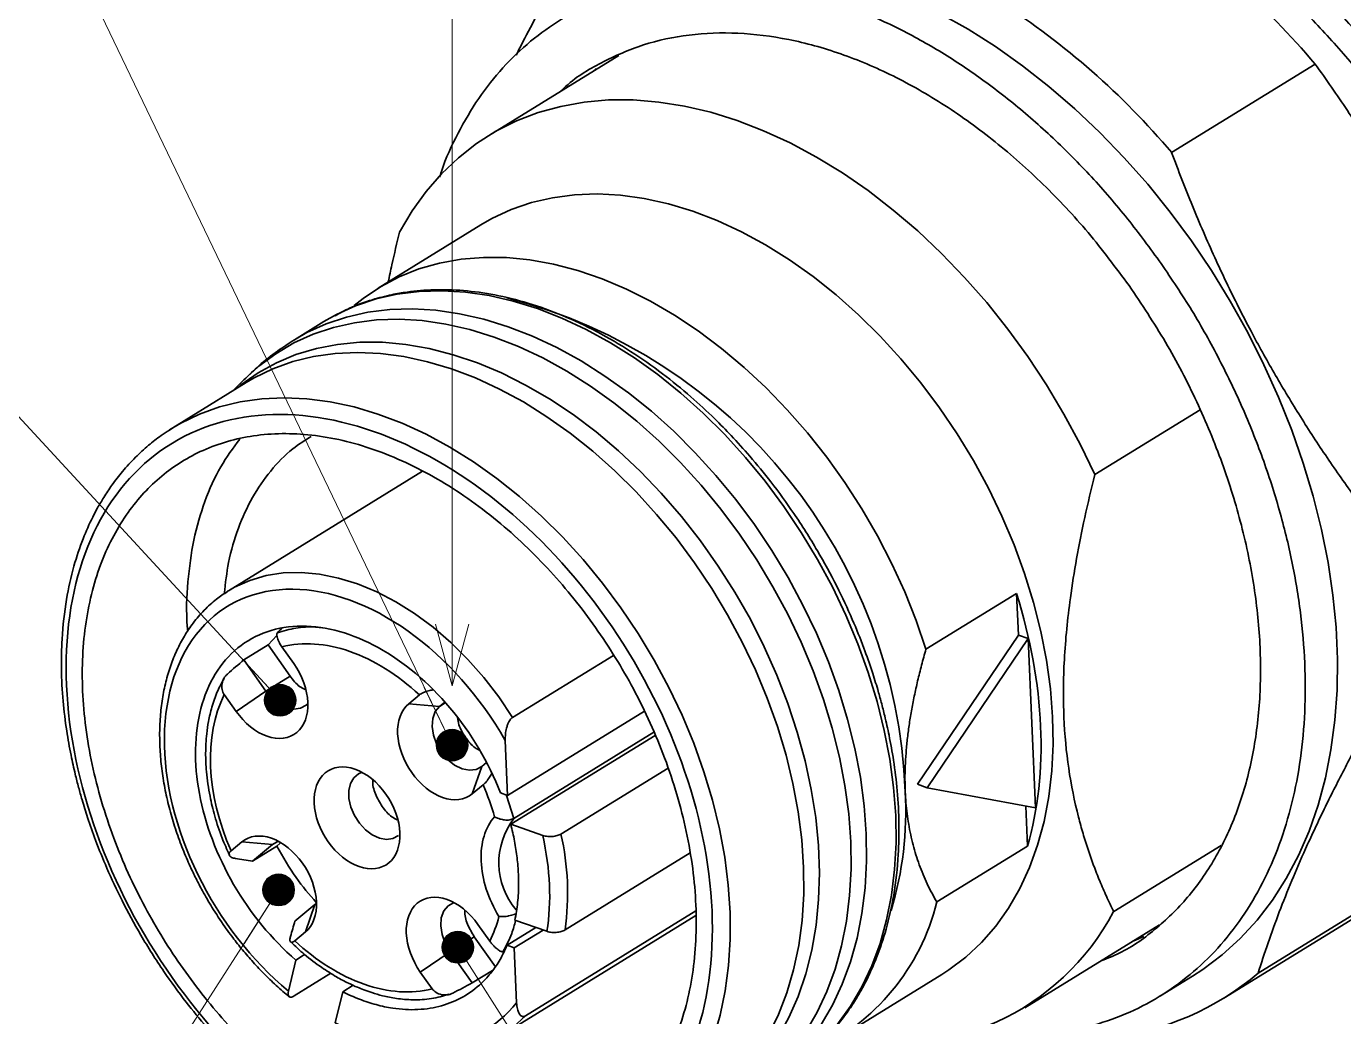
# Model space of a CAD drawing. Header units: millimetres. Extents: x 7 to 587, y 2 to 418.
# Drawn here: x 353.03 to 394.21, y 276.16 to 307.1 of the extents above; entities that cross this region are included whole.
import ezdxf

# ---------------------------------------------------------------- set-up
doc = ezdxf.new("R2010")
doc.units = ezdxf.units.MM
doc.layers.add('GR01_01', color=7, linetype='Continuous')

# ---------------------------------------------------------------- blocks, each defined once
blk = doc.blocks.new('BLKF036')
at = {"layer": 'GR01_01', "color": 3, "linetype": 'Continuous', "lineweight": 35}
for p, q in [((363.321, 298.37), (363.957, 298.583)), ((363.957, 298.583), (364.622, 298.732)), ((364.622, 298.732), (365.311, 298.818)), ((365.311, 298.818), (366.022, 298.839)), ((366.022, 298.839), (366.751, 298.795)), ((366.751, 298.795), (367.494, 298.687)), ((367.494, 298.687), (368.248, 298.515)), ((362.717, 298.095), (363.321, 298.37)), ((368.248, 298.515), (369.008, 298.281)), ((369.008, 298.281), (369.771, 297.984)), ((362.326, 297.873), (362.717, 298.095)), ((369.771, 297.984), (370.532, 297.627)), ((370.532, 297.627), (371.288, 297.212)), ((371.288, 297.212), (372.036, 296.741)), ((372.036, 296.741), (372.771, 296.216)), ((372.771, 296.216), (373.489, 295.639)), ((373.489, 295.639), (374.187, 295.014)), ((374.187, 295.014), (374.861, 294.344)), ((374.861, 294.344), (375.508, 293.632)), ((375.508, 293.632), (376.125, 292.883)), ((376.125, 292.883), (376.708, 292.099)), ((376.708, 292.099), (377.254, 291.285)), ((377.254, 291.285), (377.762, 290.444)), ((377.762, 290.444), (378.227, 289.582)), ((378.227, 289.582), (378.648, 288.703)), ((378.648, 288.703), (379.022, 287.81)), ((379.022, 287.81), (379.348, 286.909)), ((379.348, 286.909), (379.624, 286.004)), ((379.624, 286.004), (379.849, 285.101)), ((379.849, 285.101), (380.021, 284.202)), ((380.021, 284.202), (380.14, 283.314)), ((380.14, 283.314), (380.204, 282.44)), ((380.204, 282.44), (380.214, 281.585)), ((380.214, 281.585), (380.17, 280.753)), ((380.17, 280.753), (380.072, 279.949)), ((380.072, 279.949), (379.92, 279.177)), ((379.92, 279.177), (379.715, 278.44)), ((379.715, 278.44), (379.458, 277.742)), ((379.458, 277.742), (379.15, 277.088)), ((379.15, 277.088), (378.793, 276.479)), ((378.793, 276.479), (378.39, 275.92)), ((378.39, 275.92), (377.941, 275.414)), ((377.941, 275.414), (377.449, 274.962)), ((377.449, 274.962), (376.917, 274.567)), ((376.917, 274.567), (376.738, 274.453))]:
    blk.add_line(p, q, dxfattribs=at)
blk = doc.blocks.new('BLKF037')
at = {"layer": 'GR01_01', "color": 3, "linetype": 'Continuous', "lineweight": 35}
for p, q in [((365.941, 285.85), (365.808, 285.69)), ((365.729, 285.476), (365.71, 285.225)), ((365.808, 285.69), (365.729, 285.476)), ((365.71, 285.225), (365.752, 284.952)), ((365.752, 284.952), (365.852, 284.676)), ((365.852, 284.676), (366.003, 284.417)), ((366.003, 284.417), (366.195, 284.191)), ((366.195, 284.191), (366.414, 284.015)), ((366.414, 284.015), (366.647, 283.9)), ((366.647, 283.9), (366.876, 283.854)), ((366.876, 283.854), (367.087, 283.88)), ((367.087, 283.88), (367.265, 283.976))]:
    blk.add_line(p, q, dxfattribs=at)
blk = doc.blocks.new('BLKF038')
at = {"layer": 'GR01_01', "color": 3, "linetype": 'Continuous', "lineweight": 35}
for p, q in [((365.947, 299.702), (366.62, 299.823)), ((366.62, 299.823), (367.317, 299.88)), ((367.317, 299.88), (368.033, 299.873)), ((368.033, 299.873), (368.766, 299.802)), ((364.683, 299.272), (365.3, 299.518)), ((365.3, 299.518), (365.947, 299.702)), ((368.766, 299.802), (369.511, 299.668)), ((369.511, 299.668), (370.265, 299.47)), ((370.265, 299.47), (371.024, 299.21)), ((364.1, 298.964), (364.683, 299.272)), ((371.024, 299.21), (371.784, 298.89)), ((363.269, 298.373), (363.552, 298.597)), ((363.552, 298.597), (364.1, 298.964)), ((371.784, 298.89), (372.541, 298.51)), ((372.541, 298.51), (373.291, 298.073)), ((373.291, 298.073), (374.031, 297.582)), ((374.031, 297.582), (374.757, 297.038)), ((374.757, 297.038), (375.465, 296.444)), ((375.465, 296.444), (376.151, 295.803)), ((376.151, 295.803), (376.813, 295.119)), ((376.813, 295.119), (377.447, 294.395)), ((377.447, 294.395), (378.049, 293.635)), ((378.049, 293.635), (378.616, 292.842)), ((378.616, 292.842), (379.146, 292.021)), ((379.146, 292.021), (379.636, 291.175)), ((379.636, 291.175), (380.084, 290.309)), ((380.084, 290.309), (380.487, 289.428)), ((380.487, 289.428), (380.843, 288.535)), ((380.843, 288.535), (381.15, 287.636))]:
    blk.add_line(p, q, dxfattribs=at)
blk = doc.blocks.new('BLKF039')
at = {"layer": 'GR01_01', "color": 3, "linetype": 'Continuous', "lineweight": 35}
for p, q in [((368.182, 301.372), (368.816, 301.59)), ((368.816, 301.59), (369.478, 301.744)), ((369.478, 301.744), (370.166, 301.834)), ((370.166, 301.834), (370.876, 301.861)), ((370.876, 301.861), (371.603, 301.822)), ((371.603, 301.822), (372.345, 301.719)), ((372.345, 301.719), (373.098, 301.552)), ((373.098, 301.552), (373.858, 301.322)), ((367.235, 300.894), (367.58, 301.092)), ((367.58, 301.092), (368.182, 301.372)), ((373.858, 301.322), (374.62, 301.031)), ((374.62, 301.031), (375.382, 300.678)), ((375.382, 300.678), (376.139, 300.268)), ((376.139, 300.268), (376.887, 299.801)), ((376.887, 299.801), (377.623, 299.279)), ((377.623, 299.279), (378.343, 298.707)), ((378.343, 298.707), (379.042, 298.085)), ((379.042, 298.085), (379.719, 297.419)), ((379.719, 297.419), (380.368, 296.71)), ((380.368, 296.71), (380.987, 295.963)), ((380.987, 295.963), (381.573, 295.182)), ((381.573, 295.182), (382.122, 294.37)), ((382.122, 294.37), (382.633, 293.532)), ((382.633, 293.532), (383.101, 292.671)), ((383.101, 292.671), (383.526, 291.793)), ((383.526, 291.793), (383.904, 290.901)), ((383.904, 290.901), (384.234, 290.001)), ((384.234, 290.001), (384.514, 289.096)), ((384.514, 289.096), (384.743, 288.192)), ((384.743, 288.192), (384.919, 287.293)), ((384.919, 287.293), (385.042, 286.403)), ((385.042, 286.403), (385.11, 285.528)), ((385.11, 285.528), (385.125, 284.672)), ((385.125, 284.672), (385.085, 283.838)), ((385.085, 283.838), (384.991, 283.032)), ((384.991, 283.032), (384.843, 282.257)), ((384.843, 282.257), (384.642, 281.517)), ((384.642, 281.517), (384.389, 280.816)), ((384.389, 280.816), (384.085, 280.158)), ((384.085, 280.158), (383.732, 279.546)), ((383.732, 279.546), (383.332, 278.983)), ((383.332, 278.983), (382.886, 278.472)), ((382.886, 278.472), (382.398, 278.016)), ((382.398, 278.016), (381.869, 277.616)), ((381.869, 277.616), (381.647, 277.474))]:
    blk.add_line(p, q, dxfattribs=at)
blk = doc.blocks.new('BLKF040')
at = {"layer": 'GR01_01', "color": 3, "linetype": 'Continuous', "lineweight": 35}
for p, q in [((366.381, 279.713), (366.21, 279.618)), ((365.999, 279.245), (365.98, 278.993)), ((366.077, 279.458), (365.999, 279.245)), ((366.21, 279.618), (366.077, 279.458)), ((365.98, 278.993), (366.022, 278.72)), ((366.022, 278.72), (366.121, 278.444)), ((366.121, 278.444), (366.272, 278.185))]:
    blk.add_line(p, q, dxfattribs=at)
blk = doc.blocks.new('BLKF041')
at = {"layer": 'GR01_01', "color": 3, "linetype": 'Continuous', "lineweight": 35}
for p, q in [((363.499, 283.785), (363.412, 283.746)), ((363.157, 283.443), (363.105, 283.221)), ((363.261, 283.622), (363.157, 283.443)), ((363.412, 283.746), (363.261, 283.622)), ((363.105, 283.221), (363.109, 282.969)), ((363.109, 282.969), (363.169, 282.704)), ((363.169, 282.704), (363.28, 282.443)), ((363.28, 282.443), (363.436, 282.2)), ((363.436, 282.2), (363.627, 281.993)), ((363.627, 281.993), (363.842, 281.834)), ((363.842, 281.834), (364.065, 281.732)), ((364.065, 281.732), (364.285, 281.695)), ((364.285, 281.695), (364.486, 281.724)), ((364.486, 281.724), (364.656, 281.818))]:
    blk.add_line(p, q, dxfattribs=at)
blk = doc.blocks.new('BLKF042')
at = {"layer": 'GR01_01', "color": 3, "linetype": 'Continuous', "lineweight": 35}
for p, q in [((360.514, 286.331), (360.706, 286.106)), ((360.706, 286.106), (360.926, 285.93)), ((360.926, 285.93), (361.158, 285.814)), ((361.599, 285.794), (361.777, 285.891)), ((361.777, 285.891), (361.831, 285.943)), ((361.158, 285.814), (361.388, 285.768)), ((361.388, 285.768), (361.599, 285.794))]:
    blk.add_line(p, q, dxfattribs=at)
blk = doc.blocks.new('BLKF043')
at = {"layer": 'GR01_01', "color": 3, "linetype": 'Continuous', "lineweight": 35}
for p, q in [((370.465, 304.731), (371.222, 304.798)), ((371.222, 304.798), (372, 304.799)), ((372, 304.799), (372.795, 304.735)), ((368.349, 304.143), (369.025, 304.403)), ((369.025, 304.403), (369.731, 304.599)), ((369.731, 304.599), (370.465, 304.731)), ((372.795, 304.735), (373.604, 304.606)), ((373.604, 304.606), (374.422, 304.413)), ((374.422, 304.413), (375.247, 304.156)), ((367.706, 303.82), (368.349, 304.143)), ((375.247, 304.156), (376.075, 303.837)), ((367.099, 303.437), (367.706, 303.82)), ((376.075, 303.837), (376.902, 303.456)), ((366.531, 302.994), (367.099, 303.437)), ((376.902, 303.456), (377.724, 303.016)), ((366.005, 302.494), (366.531, 302.994)), ((377.724, 303.016), (378.538, 302.518)), ((365.522, 301.939), (366.005, 302.494)), ((378.538, 302.518), (379.34, 301.966)), ((365.085, 301.331), (365.522, 301.939)), ((379.34, 301.966), (380.126, 301.36)), ((364.696, 300.673), (365.085, 301.331)), ((380.126, 301.36), (380.894, 300.705)), ((380.894, 300.705), (381.639, 300.002)), ((381.639, 300.002), (382.359, 299.255)), ((382.359, 299.255), (383.05, 298.467)), ((383.05, 298.467), (383.708, 297.642)), ((383.708, 297.642), (384.333, 296.784)), ((384.333, 296.784), (384.919, 295.895)), ((384.919, 295.895), (385.466, 294.981)), ((385.466, 294.981), (385.969, 294.045)), ((385.969, 294.045), (386.428, 293.091))]:
    blk.add_line(p, q, dxfattribs=at)
blk = doc.blocks.new('BLKF044')
at = {"layer": 'GR01_01', "color": 3, "linetype": 'Continuous', "lineweight": 35}
for p, q in [((372.446, 308.715), (373.19, 308.926)), ((373.19, 308.926), (373.962, 309.072)), ((373.962, 309.072), (374.757, 309.154)), ((374.757, 309.154), (375.574, 309.171)), ((375.574, 309.171), (376.409, 309.122)), ((376.409, 309.122), (377.258, 309.009)), ((377.258, 309.009), (378.119, 308.831)), ((371.732, 308.441), (372.446, 308.715)), ((378.119, 308.831), (378.987, 308.589)), ((378.987, 308.589), (379.86, 308.285)), ((370.724, 307.914), (371.051, 308.105)), ((371.051, 308.105), (371.732, 308.441)), ((379.86, 308.285), (380.734, 307.919)), ((380.734, 307.919), (381.605, 307.492)), ((381.605, 307.492), (382.471, 307.008)), ((382.471, 307.008), (383.327, 306.466)), ((383.327, 306.466), (384.17, 305.87)), ((384.17, 305.87), (384.997, 305.222)), ((384.997, 305.222), (385.805, 304.525)), ((385.805, 304.525), (386.591, 303.781)), ((386.591, 303.781), (387.351, 302.993)), ((387.351, 302.993), (388.082, 302.164)), ((388.082, 302.164), (388.782, 301.297)), ((388.782, 301.297), (389.447, 300.397)), ((389.447, 300.397), (390.076, 299.466)), ((390.076, 299.466), (390.665, 298.508)), ((390.665, 298.508), (391.213, 297.528)), ((391.213, 297.528), (391.717, 296.528)), ((391.717, 296.528), (392.175, 295.513)), ((392.175, 295.513), (392.585, 294.486)), ((392.585, 294.486), (392.946, 293.453)), ((392.946, 293.453), (393.257, 292.416)), ((393.257, 292.416), (393.516, 291.381)), ((393.516, 291.381), (393.721, 290.35)), ((393.721, 290.35), (393.873, 289.329)), ((393.873, 289.329), (393.971, 288.321)), ((393.971, 288.321), (394.013, 287.33)), ((394.013, 287.33), (394.001, 286.36)), ((394.001, 286.36), (393.935, 285.415)), ((393.935, 285.415), (393.813, 284.498)), ((393.813, 284.498), (393.638, 283.614)), ((393.638, 283.614), (393.409, 282.766)), ((393.409, 282.766), (393.127, 281.956)), ((393.127, 281.956), (392.794, 281.189)), ((392.794, 281.189), (392.411, 280.468)), ((392.411, 280.468), (391.98, 279.794)), ((391.98, 279.794), (391.502, 279.171)), ((391.502, 279.171), (390.978, 278.602)), ((390.978, 278.602), (390.412, 278.088)), ((390.412, 278.088), (389.805, 277.631)), ((389.805, 277.631), (389.487, 277.425))]:
    blk.add_line(p, q, dxfattribs=at)
blk = doc.blocks.new('BLKF045')
at = {"layer": 'GR01_01', "color": 3, "linetype": 'Continuous', "lineweight": 35}
for p, q in [((371.616, 288.927), (372.155, 288.124)), ((372.155, 288.124), (372.654, 287.295)), ((372.654, 287.295), (373.111, 286.445)), ((373.111, 286.445), (373.524, 285.577)), ((373.524, 285.577), (373.891, 284.697)), ((373.891, 284.697), (374.209, 283.808)), ((374.209, 283.808), (374.478, 282.917)), ((374.478, 282.917), (374.695, 282.026)), ((374.695, 282.026), (374.859, 281.141)), ((374.859, 281.141), (374.97, 280.267)), ((374.97, 280.267), (375.028, 279.407)), ((375.028, 279.407), (375.031, 278.567)), ((375.031, 278.567), (374.979, 277.751)), ((374.979, 277.751), (374.874, 276.963)), ((374.874, 276.963), (374.715, 276.207)), ((374.715, 276.207), (374.504, 275.487)), ((374.504, 275.487), (374.241, 274.808)), ((374.241, 274.808), (373.928, 274.171)), ((373.928, 274.171), (373.566, 273.582)), ((373.566, 273.582), (373.158, 273.042)), ((373.158, 273.042), (372.706, 272.555)), ((372.706, 272.555), (372.211, 272.123)), ((372.211, 272.123), (371.676, 271.749)), ((371.676, 271.749), (371.646, 271.73))]:
    blk.add_line(p, q, dxfattribs=at)
blk = doc.blocks.new('BLKF046')
at = {"layer": 'GR01_01', "color": 3, "linetype": 'Continuous', "lineweight": 35}
for p, q in [((359.06, 295.208), (359.709, 295.368)), ((359.709, 295.368), (360.384, 295.464)), ((360.384, 295.464), (361.082, 295.496)), ((361.082, 295.496), (361.798, 295.464)), ((361.798, 295.464), (362.528, 295.367)), ((362.528, 295.367), (363.27, 295.207)), ((357.85, 294.7), (358.439, 294.985)), ((358.439, 294.985), (359.06, 295.208)), ((363.27, 295.207), (364.018, 294.984)), ((364.018, 294.984), (364.77, 294.699)), ((357.6, 294.554), (357.85, 294.7)), ((364.77, 294.699), (365.521, 294.353)), ((365.521, 294.353), (366.267, 293.95)), ((366.267, 293.95), (367.005, 293.49)), ((367.005, 293.49), (367.73, 292.976)), ((367.73, 292.976), (368.439, 292.41)), ((368.439, 292.41), (369.128, 291.797)), ((369.128, 291.797), (369.794, 291.138)), ((369.794, 291.138), (370.433, 290.438)), ((370.433, 290.438), (371.041, 289.699)), ((371.041, 289.699), (371.616, 288.927))]:
    blk.add_line(p, q, dxfattribs=at)
blk = doc.blocks.new('BLKF047')
at = {"layer": 'GR01_01', "color": 3, "linetype": 'Continuous', "lineweight": 35}
for p, q in [((361.357, 296.622), (360.736, 296.399)), ((362.006, 296.782), (361.357, 296.622)), ((362.682, 296.878), (362.006, 296.782)), ((363.379, 296.91), (362.682, 296.878)), ((364.095, 296.877), (363.379, 296.91)), ((364.826, 296.781), (364.095, 296.877)), ((365.567, 296.62), (364.826, 296.781)), ((366.316, 296.397), (365.567, 296.62)), ((360.148, 296.114), (359.897, 295.968)), ((360.736, 296.399), (360.148, 296.114)), ((367.067, 296.112), (366.316, 296.397)), ((367.818, 295.767), (367.067, 296.112)), ((368.564, 295.363), (367.818, 295.767)), ((369.302, 294.903), (368.564, 295.363)), ((370.027, 294.389), (369.302, 294.903)), ((370.736, 293.824), (370.027, 294.389)), ((371.426, 293.21), (370.736, 293.824)), ((372.091, 292.552), (371.426, 293.21)), ((372.73, 291.851), (372.091, 292.552)), ((373.338, 291.113), (372.73, 291.851)), ((373.913, 290.34), (373.338, 291.113))]:
    blk.add_line(p, q, dxfattribs=at)
blk = doc.blocks.new('BLKF048')
at = {"layer": 'GR01_01', "color": 3, "linetype": 'Continuous', "lineweight": 35}
for p, q in [((374.452, 289.538), (373.913, 290.34)), ((374.951, 288.709), (374.452, 289.538)), ((375.408, 287.858), (374.951, 288.709)), ((375.822, 286.991), (375.408, 287.858)), ((376.188, 286.111), (375.822, 286.991)), ((376.507, 285.222), (376.188, 286.111)), ((376.775, 284.33), (376.507, 285.222)), ((376.992, 283.44), (376.775, 284.33)), ((377.157, 282.555), (376.992, 283.44)), ((377.268, 281.68), (377.157, 282.555)), ((377.325, 280.821), (377.268, 281.68)), ((377.328, 279.981), (377.325, 280.821)), ((377.277, 279.165), (377.328, 279.981)), ((377.171, 278.377), (377.277, 279.165)), ((377.013, 277.621), (377.171, 278.377)), ((376.801, 276.901), (377.013, 277.621)), ((376.538, 276.221), (376.801, 276.901)), ((376.225, 275.585), (376.538, 276.221)), ((375.864, 274.995), (376.225, 275.585)), ((375.456, 274.456), (375.864, 274.995)), ((375.003, 273.969), (375.456, 274.456)), ((374.508, 273.537), (375.003, 273.969)), ((373.974, 273.162), (374.508, 273.537)), ((373.943, 273.143), (373.974, 273.162))]:
    blk.add_line(p, q, dxfattribs=at)
blk = doc.blocks.new('BLKF049')
at = {"layer": 'GR01_01', "color": 3, "linetype": 'Continuous', "lineweight": 35}
for p, q in [((361.453, 296.841), (362.092, 297.034)), ((362.092, 297.034), (362.757, 297.162)), ((362.757, 297.162), (363.447, 297.227)), ((363.447, 297.227), (364.158, 297.227)), ((364.158, 297.227), (364.885, 297.162)), ((364.885, 297.162), (365.624, 297.033)), ((365.624, 297.033), (366.373, 296.84)), ((360.272, 296.27), (360.845, 296.586)), ((360.845, 296.586), (361.453, 296.841)), ((366.373, 296.84), (367.127, 296.584)), ((367.127, 296.584), (367.883, 296.268)), ((359.735, 295.894), (360.272, 296.27)), ((367.883, 296.268), (368.635, 295.891)), ((359.601, 295.786), (359.735, 295.894)), ((368.635, 295.891), (369.381, 295.457)), ((369.381, 295.457), (370.116, 294.968)), ((370.116, 294.968), (370.837, 294.425)), ((370.837, 294.425), (371.54, 293.833)), ((371.54, 293.833), (372.221, 293.193)), ((372.221, 293.193), (372.876, 292.51)), ((372.876, 292.51), (373.503, 291.787)), ((373.503, 291.787), (374.098, 291.028)), ((374.098, 291.028), (374.657, 290.236)), ((374.657, 290.236), (375.179, 289.416)), ((375.179, 289.416), (375.66, 288.572)), ((375.66, 288.572), (376.097, 287.709)), ((376.097, 287.709), (376.489, 286.83)), ((376.489, 286.83), (376.834, 285.941)), ((376.834, 285.941), (377.128, 285.046)), ((377.128, 285.046), (377.372, 284.15)), ((377.372, 284.15), (377.564, 283.258)), ((377.564, 283.258), (377.703, 282.374)), ((377.703, 282.374), (377.787, 281.502)), ((377.787, 281.502), (377.818, 280.648)), ((377.818, 280.648), (377.793, 279.816)), ((377.793, 279.816), (377.715, 279.01)), ((377.715, 279.01), (377.582, 278.234)), ((377.582, 278.234), (377.396, 277.492)), ((377.396, 277.492), (377.157, 276.789)), ((377.157, 276.789), (376.868, 276.127)), ((376.868, 276.127), (376.529, 275.511)), ((376.529, 275.511), (376.142, 274.944)), ((376.142, 274.944), (375.71, 274.428)), ((375.71, 274.428), (375.233, 273.966)), ((375.233, 273.966), (374.716, 273.561)), ((374.716, 273.561), (374.16, 273.214)), ((374.16, 273.214), (373.647, 272.961))]:
    blk.add_line(p, q, dxfattribs=at)
blk = doc.blocks.new('BLKF050')
at = {"layer": 'GR01_01', "color": 3, "linetype": 'Continuous', "lineweight": 35}
for p, q in [((375.317, 291.236), (375.861, 290.425)), ((375.861, 290.425), (376.366, 289.589)), ((376.366, 289.589), (376.829, 288.731)), ((376.829, 288.731), (377.248, 287.855)), ((377.248, 287.855), (377.621, 286.966)), ((377.621, 286.966), (377.946, 286.069)), ((377.946, 286.069), (378.22, 285.169)), ((378.22, 285.169), (378.444, 284.269)), ((378.444, 284.269), (378.615, 283.374)), ((378.615, 283.374), (378.734, 282.49)), ((378.734, 282.49), (378.798, 281.62)), ((378.798, 281.62), (378.808, 280.769)), ((378.808, 280.769), (378.764, 279.941)), ((378.764, 279.941), (378.666, 279.14)), ((378.666, 279.14), (378.514, 278.371)), ((378.514, 278.371), (378.31, 277.637)), ((378.31, 277.637), (378.054, 276.943)), ((378.054, 276.943), (377.748, 276.291)), ((377.748, 276.291), (377.393, 275.686)), ((377.393, 275.686), (376.991, 275.129)), ((376.991, 275.129), (376.544, 274.625)), ((376.544, 274.625), (376.055, 274.175)), ((376.055, 274.175), (375.525, 273.782)), ((375.525, 273.782), (374.958, 273.447)), ((374.356, 273.173), (373.991, 273.043)), ((374.958, 273.447), (374.356, 273.173))]:
    blk.add_line(p, q, dxfattribs=at)
blk = doc.blocks.new('BLKF051')
at = {"layer": 'GR01_01', "color": 3, "linetype": 'Continuous', "lineweight": 35}
for p, q in [((362.623, 297.691), (363.284, 297.84)), ((363.284, 297.84), (363.971, 297.925)), ((363.971, 297.925), (364.679, 297.946)), ((364.679, 297.946), (365.404, 297.903)), ((365.404, 297.903), (366.144, 297.795)), ((366.144, 297.795), (366.894, 297.624)), ((361.388, 297.206), (361.989, 297.48)), ((361.989, 297.48), (362.623, 297.691)), ((366.894, 297.624), (367.651, 297.391)), ((367.651, 297.391), (368.41, 297.096)), ((360.821, 296.871), (361.388, 297.206)), ((368.41, 297.096), (369.168, 296.74)), ((360.291, 296.478), (360.821, 296.871)), ((369.168, 296.74), (369.921, 296.327)), ((359.829, 296.057), (360.291, 296.478)), ((369.921, 296.327), (370.666, 295.858)), ((370.666, 295.858), (371.397, 295.335)), ((371.397, 295.335), (372.112, 294.761)), ((372.112, 294.761), (372.807, 294.139)), ((372.807, 294.139), (373.478, 293.471)), ((373.478, 293.471), (374.122, 292.763)), ((374.122, 292.763), (374.736, 292.017)), ((374.736, 292.017), (375.317, 291.236))]:
    blk.add_line(p, q, dxfattribs=at)
blk = doc.blocks.new('BLKF052')
at = {"layer": 'GR01_01', "color": 3, "linetype": 'Continuous', "lineweight": 35}
for p, q in [((360.013, 289.788), (360.521, 289.936)), ((360.521, 289.936), (361.058, 290.019)), ((361.058, 290.019), (361.617, 290.034)), ((361.617, 290.034), (362.194, 289.981)), ((362.194, 289.981), (362.784, 289.862)), ((359.345, 289.463), (359.536, 289.574)), ((359.536, 289.574), (360.013, 289.788)), ((362.784, 289.862), (363.382, 289.678)), ((363.382, 289.678), (363.981, 289.429)), ((363.981, 289.429), (364.578, 289.118)), ((364.578, 289.118), (365.165, 288.748)), ((365.165, 288.748), (365.739, 288.322)), ((365.739, 288.322), (366.294, 287.844)), ((366.294, 287.844), (366.825, 287.319)), ((366.825, 287.319), (367.327, 286.75)), ((367.327, 286.75), (367.795, 286.144)), ((367.795, 286.144), (368.226, 285.505))]:
    blk.add_line(p, q, dxfattribs=at)
blk = doc.blocks.new('BLKF053')
at = {"layer": 'GR01_01', "color": 3, "linetype": 'Continuous', "lineweight": 35}
for p, q in [((363.7, 298.165), (364.389, 298.25)), ((364.389, 298.25), (365.1, 298.271)), ((365.1, 298.271), (365.829, 298.228)), ((365.829, 298.228), (366.572, 298.12)), ((361.795, 297.528), (362.399, 297.803)), ((362.399, 297.803), (363.035, 298.015)), ((363.035, 298.015), (363.7, 298.165)), ((366.572, 298.12), (367.326, 297.948)), ((367.326, 297.948), (368.086, 297.713)), ((361.404, 297.306), (361.795, 297.528)), ((368.086, 297.713), (368.849, 297.417)), ((368.849, 297.417), (369.61, 297.06)), ((369.61, 297.06), (370.366, 296.645)), ((370.366, 296.645), (371.114, 296.173)), ((371.114, 296.173), (371.848, 295.648)), ((371.848, 295.648), (372.567, 295.072)), ((372.567, 295.072), (373.265, 294.447)), ((373.265, 294.447), (373.939, 293.777)), ((373.939, 293.777), (374.586, 293.065)), ((374.586, 293.065), (375.203, 292.315)), ((375.203, 292.315), (375.786, 291.531)), ((375.786, 291.531), (376.332, 290.717)), ((376.332, 290.717), (376.839, 289.877)), ((376.839, 289.877), (377.305, 289.015)), ((377.305, 289.015), (377.726, 288.135)), ((377.726, 288.135), (378.1, 287.243)), ((378.1, 287.243), (378.426, 286.342)), ((378.426, 286.342), (378.702, 285.437)), ((378.702, 285.437), (378.927, 284.533)), ((378.927, 284.533), (379.099, 283.635)), ((379.099, 283.635), (379.218, 282.746)), ((379.218, 282.746), (379.282, 281.872)), ((379.282, 281.872), (379.292, 281.017)), ((379.292, 281.017), (379.248, 280.186)), ((379.248, 280.186), (379.15, 279.382)), ((379.15, 279.382), (378.998, 278.609)), ((378.998, 278.609), (378.792, 277.872)), ((378.792, 277.872), (378.535, 277.175)), ((378.535, 277.175), (378.228, 276.52)), ((378.228, 276.52), (377.871, 275.912)), ((377.871, 275.912), (377.468, 275.353)), ((377.468, 275.353), (377.019, 274.846)), ((377.019, 274.846), (376.527, 274.394)), ((376.527, 274.394), (375.995, 273.999)), ((375.995, 273.999), (375.815, 273.884))]:
    blk.add_line(p, q, dxfattribs=at)
blk = doc.blocks.new('FXTIP_BLACKDOT_S')
at = {"color": 0, "linetype": 'Continuous', "lineweight": -2}
blk.add_line((0, 0), (-1, 0), dxfattribs=at)
at = {"color": 0, "linetype": 'Continuous', "lineweight": -2, "const_width": 0.25}
blk.add_lwpolyline([(-0.125, 0, 1), (0.125, 0, 1)], format="xyb", close=True, dxfattribs=at)
at = {"color": 0, "linetype": 'Continuous', "lineweight": -2}
blk.add_circle((0, 0), 0.25, dxfattribs=at)
blk = doc.blocks.new('FXTIP_ARROW_S')
at = {"color": 0, "linetype": 'Continuous', "lineweight": -2}
for q in [(-0.966, 0.259), (-1, 0), (-0.966, -0.259)]:
    blk.add_line((0, 0), q, dxfattribs=at)

msp = doc.modelspace()

# ---------------------------------------------------------------- linework, layer by layer
at = {"layer": 'GR01_01', "color": 4, "linetype": 'Continuous', "lineweight": 13}
for p, q in [((366.34, 286.49), (366.34, 348.262)), ((366.334, 284.641), (350.666, 317.24)), ((360.958, 286.042), (347.633, 300.469)), ((360.912, 280.115), (348.414, 260.681)), ((366.517, 278.323), (377.768, 260.681))]:
    msp.add_line(p, q, dxfattribs=at)
at = {"layer": 'GR01_01', "color": 3, "linetype": 'Continuous', "lineweight": 35}
for p, q in [((371.551, 306.192), (367.472, 303.682)), ((370.836, 305.785), (370.749, 305.699)), ((393.319, 305.919), (388.832, 303.157)), ((367.235, 300.894), (364.024, 298.919)), ((362.326, 297.873), (361.404, 297.306)), ((359.897, 295.968), (357.6, 294.554)), ((359.829, 296.057), (359.496, 295.721)), ((386.428, 293.091), (389.719, 295.116)), ((357.6, 294.554), (357.497, 294.485)), ((357.503, 294.493), (357.6, 294.554)), ((365.411, 293.196), (359.345, 289.463)), ((365.386, 293.21), (365.382, 293.178)), ((359.316, 289.446), (359.345, 289.463)), ((381.15, 287.636), (383.983, 289.379)), ((384.039, 288.075), (383.983, 289.379)), ((360.858, 288.067), (360.582, 287.769)), ((380.881, 283.417), (384.039, 288.075)), ((381.191, 283.309), (384.35, 287.967)), ((384.039, 288.075), (384.35, 287.967)), ((384.578, 282.679), (384.35, 287.967)), ((359.827, 287.304), (360.582, 287.769)), ((360.582, 287.769), (361.27, 286.796)), ((361.387, 287.186), (361.017, 287.709)), ((360.514, 286.331), (359.827, 287.304)), ((368.226, 285.505), (371.378, 287.445)), ((360.514, 286.331), (361.27, 286.796)), ((359.584, 285.695), (360.514, 286.331)), ((359.214, 286.217), (359.584, 285.695)), ((365.314, 286.21), (364.979, 285.933)), ((364.979, 285.933), (365.941, 285.85)), ((365.941, 285.85), (366.104, 285.985)), ((365.941, 285.85), (366.124, 285.963)), ((368.073, 283.068), (372.35, 285.7)), ((368.267, 282.348), (372.642, 285.04)), ((367.999, 284.787), (368.073, 283.068)), ((372.681, 284.944), (368.169, 282.167)), ((367.265, 283.976), (366.968, 283.119)), ((367.409, 284.095), (367.265, 283.976)), ((373.09, 283.925), (369.738, 281.862)), ((366.968, 283.119), (367.303, 283.396)), ((380.881, 283.417), (381.191, 283.309)), ((368.073, 283.068), (367.85, 283.146)), ((368.039, 283.067), (368.267, 282.348)), ((384.578, 282.679), (381.191, 283.309)), ((384.324, 281.484), (384.27, 282.737)), ((368.169, 282.167), (369.168, 281.818)), ((359.76, 281.616), (359.425, 281.339)), ((360.722, 281.533), (359.76, 281.616)), ((360.099, 281.018), (360.722, 281.533)), ((360.854, 281.482), (360.099, 281.018)), ((360.888, 281.626), (360.722, 281.533)), ((360.846, 281.61), (360.722, 281.533)), ((360.965, 281.574), (360.854, 281.482)), ((384.324, 281.484), (381.492, 279.741)), ((390.377, 281.505), (387.019, 279.438)), ((369.867, 278.866), (373.776, 281.271)), ((396.021, 280.274), (391.534, 277.512)), ((361.423, 279.144), (362.046, 279.659)), ((361.749, 278.802), (362.046, 279.659)), ((362.046, 279.659), (362.099, 279.709)), ((367.887, 275.581), (373.952, 279.313)), ((373.954, 279.458), (368.63, 276.182)), ((390.463, 276.734), (394.95, 279.496)), ((367.514, 278.517), (367.145, 279.04)), ((368.956, 278.941), (368.056, 278.387)), ((368.279, 278.309), (369.179, 278.863)), ((369.298, 278.822), (368.298, 279.17)), ((384.243, 276.429), (388.455, 279.021)), ((361.415, 278.525), (361.749, 278.802)), ((367.028, 278.65), (366.272, 278.185)), ((367.689, 277.713), (367.028, 278.65)), ((387.653, 278.528), (387.958, 278.657)), ((361.45, 277.925), (361.726, 278.096)), ((366.272, 278.185), (365.342, 277.549)), ((366.96, 277.212), (366.272, 278.185)), ((368.056, 278.387), (368.279, 278.309)), ((368.354, 276.591), (368.279, 278.309)), ((361.218, 276.956), (361.45, 277.925)), ((367.594, 277.602), (366.96, 277.212)), ((362.547, 277.51), (361.395, 276.802)), ((365.342, 277.549), (365.711, 277.026)), ((378.437, 275.498), (381.647, 277.474)), ((388.48, 276.805), (389.487, 277.425)), ((362.683, 275.967), (362.915, 276.936)), ((363.239, 277.136), (362.915, 276.936)), ((368.63, 276.182), (368.245, 275.831))]:
    msp.add_line(p, q, dxfattribs=at)
for centre, radius, start, end in [((374.887, 290.292), 24.165, 40.291, 57.1929), ((370.4, 287.531), 24.165, 40.291, 57.1929), ((363.909, 282.535), 16.607, 2.2438, 75.5538), ((369.721, 282.583), 10.799, 343.2708, 3.1933), ((370.073, 280.964), 2.275, 142.5339, 220.2164), ((361.679, 280.013), 8.268, 352.0266, 12.9261), ((374.726, 281.415), 6.97, 294.6566, 346.1034), ((380.073, 283.14), 7.87, 257.4899, 331.9414), ((385.811, 284.297), 8.876, 277.0594, 310.1516)]:
    msp.add_arc(centre, radius, start, end, dxfattribs=at)
for points, knots in [([(375.708, 312.198), (375.962, 312.389), (376.552, 312.833), (377.592, 313.348), (378.796, 313.764), (380.077, 314.009), (381.417, 314.088), (382.806, 313.997), (384.23, 313.739), (385.674, 313.314), (387.125, 312.728), (388.57, 311.987), (389.993, 311.096), (391.382, 310.066), (392.723, 308.905), (394.003, 307.625), (395.209, 306.238), (396.331, 304.758), (397.357, 303.199), (398.278, 301.576), (399.084, 299.904), (399.768, 298.2), (400.324, 296.48), (400.745, 294.761), (401.028, 293.058), (401.17, 291.39), (401.17, 289.771), (401.028, 288.217), (400.745, 286.743), (400.323, 285.364), (399.768, 284.092), (399.084, 282.941), (398.278, 281.919), (397.355, 281.044), (396.452, 280.378), (395.82, 280.074), (395.568, 279.953)], [0, 0, 0, 0, 0.022666, 0.052584, 0.082502, 0.112421, 0.142339, 0.172257, 0.202176, 0.232094, 0.262013, 0.291931, 0.321849, 0.351768, 0.381686, 0.411604, 0.441523, 0.471441, 0.501359, 0.531278, 0.561196, 0.591115, 0.621033, 0.650951, 0.68087, 0.710788, 0.740706, 0.770625, 0.800543, 0.830461, 0.86038, 0.890298, 0.920217, 0.950135, 0.980053, 1, 1, 1, 1]), ([(379.947, 312.875), (380.114, 312.91), (380.68, 313.029), (381.708, 313.066), (383.014, 312.988), (384.356, 312.743), (385.716, 312.343), (387.083, 311.791), (388.444, 311.093), (389.785, 310.254), (391.093, 309.283), (392.357, 308.189), (393.561, 306.982), (394.703, 305.68), (395.395, 304.74), (395.741, 304.27)], [0, 0, 0, 0, 0.033804, 0.11432, 0.194837, 0.275353, 0.355869, 0.436386, 0.516902, 0.597418, 0.677935, 0.758451, 0.838967, 0.919484, 1, 1, 1, 1]), ([(365.946, 302.382), (365.964, 302.444), (366.112, 302.939), (366.512, 303.774), (367.146, 304.867), (367.909, 305.826), (368.775, 306.656), (369.742, 307.344), (370.799, 307.885), (371.936, 308.273), (373.142, 308.506), (374.405, 308.579), (375.714, 308.494), (377.055, 308.25), (378.415, 307.85), (379.783, 307.299), (381.143, 306.6), (382.484, 305.761), (383.792, 304.79), (385.056, 303.696), (386.26, 302.49), (387.402, 301.187), (388.094, 300.247), (388.44, 299.777)], [0, 0, 0, 0, 0.006985, 0.056636, 0.106287, 0.155938, 0.205588, 0.255239, 0.30489, 0.354541, 0.404191, 0.453842, 0.503493, 0.553143, 0.602794, 0.652445, 0.702096, 0.751746, 0.801397, 0.851048, 0.900699, 0.950349, 1, 1, 1, 1]), ([(368.341, 306.201), (368.391, 306.302), (368.731, 306.988), (369.134, 307.707), (369.477, 308.319)], [0, 0, 0, 0, 0.147834, 1, 1, 1, 1]), ([(369.742, 305.079), (369.771, 305.108), (370.137, 305.48), (370.992, 305.986), (372.297, 306.563), (373.735, 306.868), (375.26, 306.926), (376.853, 306.728), (378.483, 306.279), (380.124, 305.587), (381.748, 304.663), (383.326, 303.523), (384.83, 302.186), (386.246, 300.683), (387.083, 299.561), (387.501, 299)], [0, 0, 0, 0, 0.007041, 0.089787, 0.172534, 0.25528, 0.338027, 0.420774, 0.50352, 0.586267, 0.669013, 0.75176, 0.834507, 0.917253, 1, 1, 1, 1]), ([(393.319, 305.919), (393.49, 305.679), (393.831, 305.201), (394.325, 304.474), (395.07, 303.333), (396.025, 301.744), (397.007, 299.886), (397.794, 298.209), (398.431, 296.722), (398.815, 295.71), (399.009, 295.199)], [0, 0, 0, 0, 0.073591, 0.146342, 0.218562, 0.411626, 0.603583, 0.734402, 0.86585, 1, 1, 1, 1]), ([(388.832, 303.157), (388.937, 302.876), (389.147, 302.317), (389.479, 301.489), (389.821, 300.676), (390.176, 299.878), (390.542, 299.095), (390.92, 298.327), (391.409, 297.383), (392.029, 296.263), (392.805, 294.974), (393.634, 293.692), (394.224, 292.858), (394.521, 292.438)], [0, 0, 0, 0, 0.073718, 0.146595, 0.218676, 0.29001, 0.360643, 0.430628, 0.500014, 0.621788, 0.745534, 0.87152, 1, 1, 1, 1]), ([(364.696, 300.673), (364.612, 300.333), (364.484, 299.812), (364.376, 299.292), (364.339, 299.112)], [0, 0, 0, 0, 0.653684, 1, 1, 1, 1]), ([(388.44, 299.777), (388.769, 299.293), (389.426, 298.324), (390.288, 296.791), (391.049, 295.217), (391.693, 293.611), (392.217, 291.991), (392.614, 290.371), (392.88, 288.767), (393.014, 287.195), (393.014, 285.67), (392.88, 284.206), (392.613, 282.818), (392.216, 281.518), (391.693, 280.32), (391.049, 279.235), (390.289, 278.274), (389.422, 277.445), (388.455, 276.756), (387.398, 276.215), (386.261, 275.828), (385.056, 275.592), (383.79, 275.532), (382.9, 275.555), (382.428, 275.642), (382.403, 275.646)], [0, 0, 0, 0, 0.045339, 0.090678, 0.136017, 0.181356, 0.226695, 0.272034, 0.317373, 0.362713, 0.408052, 0.453391, 0.49873, 0.544069, 0.589408, 0.634747, 0.680086, 0.725425, 0.770764, 0.816103, 0.861442, 0.906781, 0.95212, 0.99746, 1, 1, 1, 1]), ([(387.501, 299), (387.891, 298.417), (388.673, 297.249), (389.642, 295.377), (390.442, 293.456), (391.044, 291.51), (391.443, 289.573), (391.631, 287.678), (391.604, 285.858), (391.363, 284.144), (390.912, 282.565), (390.259, 281.15), (389.417, 279.917), (388.39, 278.906), (387.459, 278.229), (386.831, 277.981), (386.646, 277.908)], [0, 0, 0, 0, 0.074539, 0.149079, 0.223618, 0.298158, 0.372697, 0.447237, 0.521776, 0.596316, 0.670855, 0.745395, 0.819934, 0.894474, 0.969013, 1, 1, 1, 1]), ([(376.824, 274.51), (376.92, 274.572), (377.162, 274.73), (377.532, 275.023), (377.948, 275.402), (378.337, 275.827), (378.673, 276.261), (378.936, 276.655), (379.137, 276.999), (379.365, 277.432), (379.636, 278.04), (379.93, 278.917), (380.169, 279.987), (380.293, 281.095), (380.317, 282.191), (380.265, 283.178), (380.153, 284.107), (380.013, 284.889), (379.879, 285.494), (379.758, 285.971), (379.628, 286.434), (379.451, 287), (379.194, 287.731), (378.834, 288.622), (378.356, 289.641), (377.749, 290.755), (377.059, 291.845), (376.344, 292.827), (375.685, 293.633), (375.094, 294.286), (374.481, 294.909), (373.769, 295.566), (372.893, 296.278), (371.914, 296.963), (370.868, 297.576), (369.791, 298.083), (368.717, 298.468), (367.68, 298.724), (366.701, 298.859), (365.784, 298.885), (365.044, 298.822), (364.404, 298.711), (363.799, 298.553), (363.198, 298.344), (362.825, 298.138), (362.675, 298.056)], [0, 0, 0, 0, 0.011105, 0.027961, 0.047233, 0.068098, 0.086584, 0.102173, 0.114868, 0.125392, 0.149178, 0.17743, 0.209642, 0.245649, 0.271766, 0.299392, 0.324215, 0.344377, 0.359882, 0.370736, 0.380978, 0.395495, 0.414297, 0.437381, 0.464747, 0.494702, 0.52743, 0.556224, 0.581086, 0.602014, 0.619948, 0.644876, 0.6735, 0.704793, 0.736825, 0.769557, 0.80228, 0.833692, 0.863761, 0.892657, 0.920502, 0.936392, 0.95714, 0.982756, 1, 1, 1, 1]), ([(361.406, 297.303), (361.228, 297.19), (360.844, 296.945), (360.315, 296.526), (359.985, 296.203), (359.829, 296.052)], [0, 0, 0, 0, 0.314179, 0.677281, 1, 1, 1, 1]), ([(371.156, 288.599), (373.141, 285.79), (374.33, 282.505), (374.593, 276.428), (373.656, 273.885), (370.057, 270.908), (367.543, 270.597), (362.191, 272.464), (359.572, 274.566), (355.602, 280.184), (354.412, 283.469), (354.15, 289.546), (355.087, 292.089), (358.685, 295.066), (361.2, 295.377), (366.552, 293.51), (369.17, 291.408), (371.156, 288.599)], [0, 0, 0, 0, 0.125, 0.125, 0.25, 0.25, 0.375, 0.375, 0.5, 0.5, 0.625, 0.625, 0.75, 0.75, 0.875, 0.875, 1, 1, 1, 1]), ([(357.497, 294.485), (357.409, 294.429), (357.18, 294.279), (356.826, 293.998), (356.42, 293.628), (356.041, 293.214), (355.713, 292.791), (355.457, 292.406), (355.26, 292.071), (355.038, 291.649), (354.775, 291.056), (354.488, 290.201), (354.255, 289.159), (354.133, 288.079), (354.11, 287.01), (354.161, 286.049), (354.27, 285.143), (354.406, 284.381), (354.537, 283.791), (354.655, 283.327), (354.782, 282.876), (354.954, 282.324), (355.205, 281.612), (355.556, 280.744), (356.021, 279.751), (356.612, 278.666), (357.285, 277.603), (357.981, 276.646), (358.623, 275.861), (359.199, 275.224), (359.797, 274.617), (360.49, 273.977), (361.344, 273.283), (362.298, 272.616), (363.318, 272.019), (364.367, 271.524), (365.414, 271.149), (366.425, 270.9), (367.379, 270.768), (368.274, 270.744), (368.994, 270.804), (369.618, 270.913), (370.209, 271.066), (370.831, 271.285), (371.228, 271.506), (371.408, 271.605)], [0, 0, 0, 0, 0.010282, 0.027083, 0.046292, 0.06709, 0.085518, 0.10106, 0.113717, 0.124209, 0.147916, 0.176076, 0.208183, 0.244074, 0.270107, 0.297644, 0.322393, 0.342494, 0.357952, 0.368774, 0.378982, 0.393451, 0.41219, 0.4352, 0.462477, 0.492336, 0.524959, 0.55366, 0.578441, 0.599301, 0.617178, 0.642027, 0.670561, 0.701754, 0.733683, 0.76631, 0.798928, 0.830238, 0.86021, 0.889014, 0.916769, 0.932611, 0.953294, 0.97883, 1, 1, 1, 1]), ([(370.816, 288.318), (371.25, 287.705), (372.069, 286.379), (373.049, 284.219), (373.725, 281.921), (374.025, 279.619), (373.918, 277.459), (373.423, 275.57), (372.603, 274.037), (371.522, 272.87), (370.197, 272.047), (368.615, 271.593), (366.8, 271.571), (364.845, 272.026), (362.871, 272.942), (360.998, 274.25), (359.327, 275.84), (357.89, 277.626), (356.673, 279.595), (355.693, 281.756), (355.017, 284.054), (354.717, 286.355), (354.824, 288.515), (355.319, 290.404), (356.139, 291.937), (357.22, 293.104), (358.545, 293.927), (360.127, 294.381), (361.943, 294.403), (363.897, 293.949), (365.872, 293.032), (367.744, 291.724), (369.415, 290.135), (370.383, 288.932), (370.816, 288.318)], [0, 0, 0, 0, 0.029129, 0.060003, 0.09216, 0.125, 0.15784, 0.189997, 0.220871, 0.25, 0.279129, 0.310003, 0.34216, 0.375, 0.40784, 0.439997, 0.470871, 0.5, 0.529129, 0.560003, 0.59216, 0.625, 0.65784, 0.689997, 0.720871, 0.75, 0.779129, 0.810003, 0.84216, 0.875, 0.90784, 0.939997, 0.970871, 1, 1, 1, 1]), ([(359.697, 294.199), (359.491, 293.921), (359.061, 293.34), (358.585, 292.274), (358.233, 291.067), (358.062, 289.748), (358.013, 288.782), (358.067, 288.252), (358.072, 288.205)], [0, 0, 0, 0, 0.182353, 0.381927, 0.5815, 0.781074, 0.980647, 1, 1, 1, 1]), ([(359.212, 289.369), (359.25, 289.7), (359.333, 290.423), (359.634, 291.433), (360.073, 292.396), (360.649, 293.225), (361.267, 293.869), (361.735, 294.163), (361.931, 294.285)], [0, 0, 0, 0, 0.151795, 0.331485, 0.511176, 0.690866, 0.870557, 1, 1, 1, 1]), ([(387.019, 279.438), (386.942, 279.596), (386.792, 279.909), (386.583, 280.391), (386.391, 280.878), (386.217, 281.372), (386.059, 281.874), (385.833, 282.696), (385.588, 283.878), (385.435, 285.53), (385.448, 287.32), (385.618, 288.995), (385.855, 290.483), (386.11, 291.77), (386.321, 292.644), (386.428, 293.091)], [0, 0, 0, 0, 0.0466498, 0.0922072, 0.1367951, 0.1805504, 0.2236236, 0.2661785, 0.3857151, 0.5015588, 0.6247714, 0.7513379, 0.8311021, 0.9136814, 1, 1, 1, 1]), ([(361.218, 276.956), (360.066, 277.911), (359.077, 279.183), (357.691, 282.017), (357.327, 283.51), (357.357, 286.248), (357.75, 287.427), (359.185, 289.084), (360.192, 289.522), (362.516, 289.502), (363.776, 289.044), (366.153, 287.353), (367.212, 286.162), (367.999, 284.787)], [0, 0, 0, 0, 0.166667, 0.166667, 0.333333, 0.333333, 0.5, 0.5, 0.666667, 0.666667, 0.833333, 0.833333, 1, 1, 1, 1]), ([(359.316, 289.441), (359.198, 289.363), (358.938, 289.193), (358.578, 288.862), (358.244, 288.476), (357.961, 288.055), (357.726, 287.61), (357.532, 287.131), (357.38, 286.622), (357.272, 286.086), (357.207, 285.527), (357.186, 284.949), (357.208, 284.358), (357.273, 283.758), (357.378, 283.153), (357.523, 282.552), (357.702, 281.962), (357.91, 281.394), (358.122, 280.899), (358.329, 280.468), (358.552, 280.041), (358.727, 279.747), (358.829, 279.576)], [0, 0, 0, 0, 0.047184, 0.1034524, 0.161241, 0.2136747, 0.2662724, 0.3189987, 0.3718064, 0.4246418, 0.4774514, 0.5301829, 0.5827804, 0.6351697, 0.6872492, 0.7388397, 0.7895691, 0.8385098, 0.8854711, 0.918897, 0.9527521, 1, 1, 1, 1]), ([(383.983, 289.379), (384.422, 287.978), (384.678, 286.569), (384.794, 283.888), (384.654, 282.617), (384.324, 281.484)], [0, 0, 0, 0, 0.5, 0.5, 1, 1, 1, 1]), ([(367.85, 283.146), (367.478, 284.098), (366.931, 285.019), (365.606, 286.592), (364.83, 287.243), (363.225, 288.128), (362.398, 288.362), (360.876, 288.358), (360.184, 288.121), (359.091, 287.23), (358.691, 286.576), (358.275, 284.999), (358.258, 284.077), (358.612, 282.172), (358.983, 281.19), (360.027, 279.388), (360.701, 278.57), (361.45, 277.925)], [0, 0, 0, 0, 0.125, 0.125, 0.25, 0.25, 0.375, 0.375, 0.5, 0.5, 0.625, 0.625, 0.75, 0.75, 0.875, 0.875, 1, 1, 1, 1]), ([(360.873, 288.154), (361.063, 288.207), (361.442, 288.313), (361.923, 288.351), (362.213, 288.313), (362.286, 288.304)], [0, 0, 0, 0, 0.42755, 0.8551, 1, 1, 1, 1]), ([(360.873, 288.154), (360.868, 288.147), (360.857, 288.132), (360.852, 288.09), (360.858, 288.039), (360.881, 287.958), (360.923, 287.851), (360.989, 287.752), (361.017, 287.709)], [0, 0, 0, 0, 0.111563, 0.250426, 0.423622, 0.50112, 0.782337, 1, 1, 1, 1]), ([(381.15, 287.636), (381.103, 287.469), (381.011, 287.14), (380.89, 286.651), (380.784, 286.175), (380.695, 285.711), (380.621, 285.259), (380.565, 284.82), (380.524, 284.392), (380.5, 283.978), (380.491, 283.574), (380.499, 283.314), (380.503, 283.185)], [0, 0, 0, 0, 0.110559, 0.218138, 0.322946, 0.425208, 0.525165, 0.623076, 0.719218, 0.813881, 0.907369, 1, 1, 1, 1]), ([(359.584, 285.695), (359.844, 285.327), (360.2, 285.041), (360.902, 284.796), (361.244, 284.838), (361.716, 285.229), (361.843, 285.574), (361.809, 286.371), (361.647, 286.818), (361.387, 287.186)], [0, 0, 0, 0, 0.25, 0.25, 0.5, 0.5, 0.75, 0.75, 1, 1, 1, 1]), ([(359.208, 286.722), (359.134, 286.587), (358.98, 286.309), (358.825, 285.853), (358.72, 285.41), (358.664, 285.026), (358.637, 284.695), (358.626, 284.301), (358.65, 283.757), (358.745, 283.096), (358.915, 282.399), (359.114, 281.782), (359.297, 281.381), (359.377, 281.205)], [0, 0, 0, 0, 0.09452, 0.195392, 0.281455, 0.352781, 0.409435, 0.460936, 0.561865, 0.691842, 0.794619, 0.910218, 1, 1, 1, 1]), ([(359.311, 286.862), (359.29, 286.841), (359.248, 286.8), (359.2, 286.727), (359.164, 286.646), (359.142, 286.56), (359.134, 286.47), (359.143, 286.381), (359.167, 286.294), (359.199, 286.243), (359.214, 286.217)], [0, 0, 0, 0, 0.125646, 0.248568, 0.372322, 0.500398, 0.625349, 0.750401, 0.87676, 1, 1, 1, 1]), ([(361.27, 286.796), (361.364, 286.676), (361.507, 286.494), (361.684, 286.406), (361.743, 286.376)], [0, 0, 0, 0, 0.6645769, 1, 1, 1, 1]), ([(365.753, 286.369), (365.701, 286.36), (365.591, 286.341), (365.46, 286.294), (365.366, 286.248), (365.331, 286.223), (365.314, 286.21)], [0, 0, 0, 0, 0.300342, 0.649746, 0.82706, 1, 1, 1, 1]), ([(364.979, 285.933), (364.743, 285.738), (364.616, 285.392), (364.65, 284.595), (364.812, 284.149), (365.332, 283.412), (365.688, 283.126), (366.39, 282.881), (366.732, 282.923), (366.968, 283.119)], [0, 0, 0, 0, 0.25, 0.25, 0.5, 0.5, 0.75, 0.75, 1, 1, 1, 1]), ([(366.504, 285.501), (366.516, 285.426), (366.55, 285.214), (366.747, 284.873), (366.987, 284.588), (367.152, 284.504), (367.201, 284.479)], [0, 0, 0, 0, 0.182978, 0.521024, 0.85907, 1, 1, 1, 1]), ([(368.226, 285.505), (368.213, 285.495), (368.185, 285.475), (368.145, 285.426), (368.105, 285.361), (368.067, 285.275), (368.028, 285.146), (367.998, 284.976), (367.999, 284.852), (367.999, 284.787)], [0, 0, 0, 0, 0.079906, 0.161964, 0.250794, 0.368527, 0.500726, 0.738039, 1, 1, 1, 1]), ([(395.228, 285.729), (395.105, 285.509), (394.86, 285.071), (394.511, 284.425), (394.179, 283.792), (393.863, 283.173), (393.564, 282.567), (393.281, 281.975), (392.948, 281.25), (392.578, 280.395), (392.188, 279.416), (391.835, 278.449), (391.635, 277.827), (391.534, 277.512)], [0, 0, 0, 0, 0.073718, 0.146595, 0.218676, 0.29001, 0.360643, 0.430628, 0.500014, 0.621788, 0.745534, 0.87152, 1, 1, 1, 1]), ([(363.298, 283.89), (362.947, 284.012), (362.606, 283.97), (362.134, 283.579), (362.006, 283.234), (362.041, 282.437), (362.202, 281.99), (362.723, 281.253), (363.079, 280.968), (363.43, 280.845)], [0, 0, 0, 0, 0.25, 0.25, 0.5, 0.5, 0.75, 0.75, 1, 1, 1, 1]), ([(363.43, 280.845), (363.781, 280.723), (364.123, 280.765), (364.595, 281.155), (364.722, 281.501), (364.688, 282.298), (364.526, 282.745), (364.005, 283.481), (363.649, 283.767), (363.298, 283.89)], [0, 0, 0, 0, 0.25, 0.25, 0.5, 0.5, 0.75, 0.75, 1, 1, 1, 1]), ([(367.58, 283.761), (367.557, 283.721), (367.502, 283.627), (367.42, 283.516), (367.35, 283.437), (367.319, 283.409), (367.303, 283.396)], [0, 0, 0, 0, 0.280113, 0.651632, 0.825176, 1, 1, 1, 1]), ([(363.859, 283.549), (363.858, 283.543), (363.839, 283.416), (363.924, 283.109), (364.074, 282.852), (364.149, 282.723)], [0, 0, 0, 0, 0.0247415, 0.5123707, 1, 1, 1, 1]), ([(380.503, 283.185), (380.51, 283.069), (380.522, 282.837), (380.559, 282.498), (380.608, 282.165), (380.671, 281.838), (380.747, 281.518), (380.837, 281.205), (380.941, 280.898), (381.058, 280.598), (381.189, 280.304), (381.333, 280.016), (381.438, 279.833), (381.492, 279.741)], [0, 0, 0, 0, 0.08418, 0.169044, 0.254832, 0.341775, 0.430094, 0.520003, 0.6117, 0.705377, 0.801211, 0.899367, 1, 1, 1, 1]), ([(364.149, 282.723), (364.243, 282.602), (364.386, 282.421), (364.562, 282.333), (364.622, 282.303)], [0, 0, 0, 0, 0.664577, 1, 1, 1, 1]), ([(367.666, 282.401), (367.369, 282.071), (367.22, 281.581), (367.269, 280.446), (367.466, 279.835), (367.8, 279.285)], [0, 0, 0, 0, 0.5, 0.5, 1, 1, 1, 1]), ([(367.666, 282.401), (367.694, 282.387), (367.746, 282.36), (367.831, 282.332), (367.905, 282.313), (368.01, 282.297), (368.146, 282.295), (368.228, 282.331), (368.267, 282.348)], [0, 0, 0, 0, 0.155525, 0.291062, 0.406427, 0.501542, 0.763388, 1, 1, 1, 1]), ([(368.298, 279.17), (368.316, 279.261), (368.352, 279.441), (368.387, 279.723), (368.41, 280.01), (368.418, 280.305), (368.41, 280.673), (368.374, 281.117), (368.296, 281.639), (368.211, 281.99), (368.169, 282.167)], [0, 0, 0, 0, 0.100241, 0.200085, 0.299814, 0.399708, 0.50005, 0.666848, 0.833062, 1, 1, 1, 1]), ([(361.749, 278.802), (361.985, 278.997), (362.113, 279.343), (362.078, 280.14), (361.917, 280.586), (361.396, 281.323), (361.04, 281.609), (360.338, 281.854), (359.996, 281.811), (359.76, 281.616)], [0, 0, 0, 0, 0.25, 0.25, 0.5, 0.5, 0.75, 0.75, 1, 1, 1, 1]), ([(369.738, 281.862), (369.72, 281.853), (369.686, 281.833), (369.619, 281.811), (369.545, 281.794), (369.446, 281.781), (369.309, 281.782), (369.219, 281.805), (369.168, 281.818)], [0, 0, 0, 0, 0.121072, 0.244924, 0.371747, 0.501709, 0.721681, 1, 1, 1, 1]), ([(359.561, 281.1), (359.541, 281.103), (359.497, 281.112), (359.437, 281.135), (359.397, 281.162), (359.362, 281.206), (359.353, 281.262), (359.404, 281.316), (359.425, 281.339)], [0, 0, 0, 0, 0.111563, 0.250426, 0.423622, 0.50112, 0.782337, 1, 1, 1, 1]), ([(360.854, 281.482), (361.047, 281.147), (361.408, 280.516), (361.874, 279.971), (362.092, 279.716)], [0, 0, 0, 0, 0.532042, 1, 1, 1, 1]), ([(367.145, 279.04), (366.884, 279.408), (366.528, 279.694), (365.826, 279.939), (365.484, 279.897), (365.012, 279.506), (364.885, 279.16), (364.92, 278.363), (365.081, 277.917), (365.342, 277.549)], [0, 0, 0, 0, 0.25, 0.25, 0.5, 0.5, 0.75, 0.75, 1, 1, 1, 1]), ([(358.829, 279.576), (358.96, 279.37), (359.145, 279.081), (359.442, 278.672), (359.705, 278.332), (360.034, 277.944), (360.393, 277.555), (360.787, 277.174), (361.072, 276.915), (361.228, 276.793), (361.241, 276.783)], [0, 0, 0, 0, 0.193928, 0.2724448, 0.4025968, 0.5374133, 0.6816914, 0.8318614, 0.9864956, 1, 1, 1, 1]), ([(366.738, 279.476), (366.737, 279.47), (366.718, 279.343), (366.803, 279.035), (366.953, 278.778), (367.028, 278.65)], [0, 0, 0, 0, 0.024742, 0.512371, 1, 1, 1, 1]), ([(367.8, 279.285), (367.834, 279.282), (367.895, 279.278), (367.987, 279.285), (368.054, 279.293), (368.12, 279.304), (368.192, 279.322), (368.268, 279.347), (368.31, 279.365), (368.327, 279.372)], [0, 0, 0, 0, 0.220404, 0.389858, 0.509311, 0.579354, 0.739959, 0.889141, 1, 1, 1, 1]), ([(368.322, 279.162), (368.285, 279.025), (368.19, 278.667), (368.023, 278.367), (367.92, 278.183)], [0, 0, 0, 0, 0.38372, 1, 1, 1, 1]), ([(369.298, 278.822), (369.323, 278.814), (369.372, 278.799), (369.451, 278.788), (369.525, 278.785), (369.626, 278.789), (369.754, 278.81), (369.83, 278.847), (369.867, 278.866)], [0, 0, 0, 0, 0.147395, 0.280144, 0.398228, 0.501653, 0.756466, 1, 1, 1, 1]), ([(361.284, 278.661), (361.279, 278.641), (361.269, 278.602), (361.264, 278.554), (361.269, 278.516), (361.282, 278.49), (361.303, 278.476), (361.332, 278.477), (361.369, 278.49), (361.399, 278.513), (361.415, 278.525)], [0, 0, 0, 0, 0.125646, 0.248568, 0.372322, 0.500398, 0.625349, 0.750401, 0.87676, 1, 1, 1, 1]), ([(361.293, 278.493), (361.433, 278.359), (361.743, 278.064), (362.226, 277.706), (362.689, 277.412), (363.064, 277.213), (363.349, 277.083), (363.592, 276.985), (363.855, 276.893), (364.196, 276.796), (364.627, 276.712), (365.139, 276.671), (365.698, 276.698), (366.058, 276.802), (366.239, 276.854)], [0, 0, 0, 0, 0.091846, 0.202586, 0.294716, 0.368152, 0.422824, 0.460847, 0.508762, 0.574483, 0.658076, 0.759611, 0.879154, 1, 1, 1, 1]), ([(367.92, 278.183), (367.909, 278.183), (367.887, 278.184), (367.844, 278.202), (367.795, 278.23), (367.741, 278.27), (367.684, 278.32), (367.626, 278.379), (367.567, 278.445), (367.532, 278.493), (367.514, 278.517)], [0, 0, 0, 0, 0.125646, 0.248568, 0.372322, 0.500398, 0.625349, 0.750401, 0.87676, 1, 1, 1, 1]), ([(362.915, 276.936), (363.002, 276.893), (363.177, 276.808), (363.439, 276.7), (363.701, 276.606), (363.962, 276.528), (364.222, 276.465), (364.664, 276.385), (365.279, 276.351), (366.021, 276.473), (366.693, 276.75), (367.203, 277.129), (367.577, 277.54), (367.848, 277.933), (367.987, 278.235), (368.056, 278.387)], [0, 0, 0, 0, 0.040762, 0.08131, 0.121754, 0.162206, 0.202775, 0.243571, 0.371742, 0.50004, 0.628211, 0.756509, 0.837792, 0.918661, 1, 1, 1, 1]), ([(361.395, 276.802), (361.378, 276.792), (361.34, 276.772), (361.29, 276.762), (361.246, 276.772), (361.215, 276.807), (361.202, 276.867), (361.212, 276.926), (361.218, 276.956)], [0, 0, 0, 0, 0.137116, 0.285963, 0.446629, 0.619172, 0.803625, 1, 1, 1, 1]), ([(366.359, 276.891), (366.335, 276.88), (366.281, 276.855), (366.183, 276.833), (366.089, 276.831), (365.964, 276.848), (365.828, 276.897), (365.746, 276.987), (365.711, 277.026)], [0, 0, 0, 0, 0.111563, 0.2504262, 0.4236224, 0.5011198, 0.7823369, 1, 1, 1, 1]), ([(368.63, 276.182), (368.615, 276.174), (368.584, 276.159), (368.539, 276.159), (368.496, 276.177), (368.455, 276.215), (368.412, 276.284), (368.37, 276.406), (368.36, 276.524), (368.354, 276.591)], [0, 0, 0, 0, 0.085167, 0.175347, 0.273554, 0.382031, 0.502307, 0.719439, 1, 1, 1, 1])]:
    msp.add_open_spline(points, degree=3, knots=knots, dxfattribs=at)
for points in [[(361.027, 288.297), (360.974, 288.252), (360.923, 288.204), (360.873, 288.154)], [(361.017, 287.709), (361.662, 287.877), (362.39, 287.828), (363.139, 287.567)], [(363.139, 287.567), (363.888, 287.306), (364.635, 286.84), (365.314, 286.21)], [(359.311, 286.862), (359.481, 287.012), (359.653, 287.159), (359.827, 287.304)], [(359.425, 281.339), (358.646, 283.113), (358.567, 284.941), (359.214, 286.217)], [(367.303, 283.396), (367.447, 283.068), (367.568, 282.735), (367.666, 282.401)], [(369.168, 281.818), (369.406, 280.764), (369.45, 279.74), (369.298, 278.822)], [(360.099, 281.018), (359.917, 281.044), (359.738, 281.071), (359.561, 281.1)], [(367.8, 279.285), (367.729, 279.01), (367.633, 278.753), (367.514, 278.517)], [(361.284, 278.661), (361.329, 278.82), (361.375, 278.981), (361.423, 279.144)], [(363.589, 277.168), (362.84, 277.429), (362.093, 277.895), (361.415, 278.525)], [(365.711, 277.026), (365.067, 276.858), (364.338, 276.906), (363.589, 277.168)], [(366.96, 277.212), (366.761, 277.102), (366.56, 276.995), (366.359, 276.891)], [(368.354, 276.591), (367.097, 275.024), (364.911, 274.784), (362.683, 275.967)]]:
    msp.add_open_spline(points, degree=3, dxfattribs=at)

# ---------------------------------------------------------------- block references
for name in ['BLKF044', 'BLKF043', 'BLKF039', 'BLKF038', 'BLKF036', 'BLKF053', 'BLKF051', 'BLKF049', 'BLKF047', 'BLKF046', 'BLKF050', 'BLKF052', 'BLKF048', 'BLKF045', 'BLKF042', 'BLKF037', 'BLKF041', 'BLKF040']:
    msp.add_blockref(name, (0, 0), dxfattribs=at)
at = {"layer": 'GR01_01', "color": 4, "linetype": 'Continuous', "lineweight": 13, "xscale": 2, "yscale": 2}
for name, p, rotation in [('FXTIP_ARROW_S', (366.34, 286.49), 270), ('FXTIP_BLACKDOT_S', (360.958, 286.042), 312.7245435617488), ('FXTIP_BLACKDOT_S', (366.334, 284.641), 295.6698774668688), ('FXTIP_BLACKDOT_S', (360.912, 280.115), 57.25534193612609), ('FXTIP_BLACKDOT_S', (366.517, 278.323), 122.5257068885429)]:
    msp.add_blockref(name, p, dxfattribs=dict(at, rotation=rotation))

doc.saveas('drawing.dxf')
